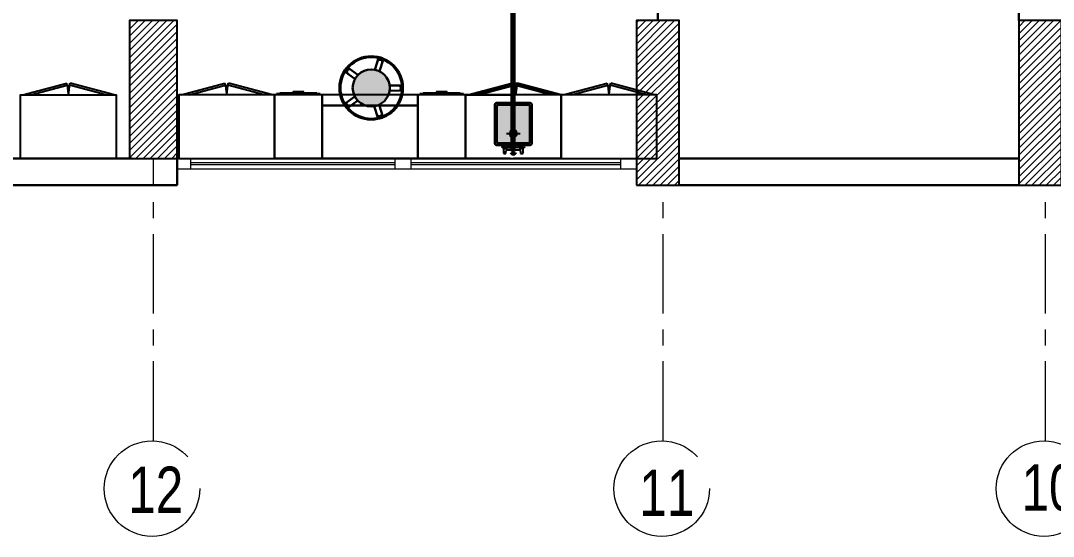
# Model space of a CAD drawing. Extents: x 800 to 995, y 398 to 804.
# Drawn here: x 865.01 to 874.73, y 692.86 to 697.72 of the extents above; entities that cross this region are included whole.
import ezdxf

# ---------------------------------------------------------------- set-up
doc = ezdxf.new("R2010")
doc.units = 0
doc.header["$MEASUREMENT"] = 0
for name, pattern in [('ACAD_ISO02W100', [15, 12, -3]), ('CENTERX2', [4, 2.5, -0.5, 0.5, -0.5]), ('DASHED', [19.05, 12.7, -6.35])]:
    doc.linetypes.add(name, pattern=pattern)
doc.layers.get('0').update_dxf_attribs({"color": 252, "linetype": 'CONTINUOUS', "lineweight": 30})
doc.layers.add('-FUR', color=252, linetype='CONTINUOUS')
doc.layers.add('SAN', color=2, linetype='CONTINUOUS')
for name, color, linetype, lineweight in [('axis', 1, 'CENTERX2', 5), ('Column', 6, 'CONTINUOUS', 25), ('elev', 90, 'CONTINUOUS', 9), ('hatch', 252, 'CONTINUOUS', 9), ('P-C-WATER', 5, 'CONTINUOUS', 70), ('txt in circle', 11, 'CONTINUOUS', 13), ('Wall', 252, 'CONTINUOUS', 30), ('WINDOW', 252, 'CONTINUOUS', 5)]:
    doc.layers.add(name, color=color, linetype=linetype, lineweight=lineweight)
doc.styles.add('SOSA2', font='SOSA.shx', dxfattribs={"width": 0.8})
pattern_1 = [(45, (1093.41557, 382.096185), (-0.0336759605, 0.0336759605), [])]

# ---------------------------------------------------------------- blocks, each defined once
blk = doc.blocks.new('YY5Y5')
at = {"layer": 'SAN', "color": 1}
for p, q in [((433.83, 542.04), (433.83, 538.56)), ((435.73, 542.41), (434.2, 542.41)), ((435.73, 540.55), (435.73, 542.41)), ((446.18, 539.55), (436.73, 539.55)), ((443.04, 539.55), (446.16, 539.55)), ((447.16, 542.41), (447.16, 540.55)), ((448.69, 542.41), (447.16, 542.41)), ((449.07, 538.56), (449.07, 542.04)), ((434.16, 537.56), (433.7, 538.02)), ((434.16, 536.15), (433.7, 535.69)), ((435.58, 537.56), (436.04, 538.02)), ((435.58, 536.15), (436.04, 535.69)), ((436.72, 537.65), (438.25, 537.65)), ((440.5, 535.4), (440.5, 528.74)), ((442.4, 528.74), (442.4, 535.4)), ((444.65, 537.65), (446.18, 537.65)), ((447.32, 537.56), (446.86, 538.02)), ((447.32, 536.15), (446.86, 535.69)), ((448.74, 537.56), (449.2, 538.02)), ((448.74, 536.15), (449.2, 535.69)), ((440.87, 528.36), (442.03, 528.36))]:
    blk.add_line(p, q, dxfattribs=at)
at = {"layer": 'SAN', "color": 1, "linetype": 'Continuous'}
blk.add_line((439.23, 539.55), (439.86, 539.55), dxfattribs=at)
at = {"layer": 'SAN', "color": 2, "linetype": 'DASHED'}
for points in [[(441.45, 532.42), (441.45, 521.63)], [(436.06, 527.03), (446.84, 527.03)]]:
    blk.add_lwpolyline(points, dxfattribs=at)
at = {"layer": 'SAN', "color": 1}
for centre, radius in [((434.87, 536.85), 2), ((448.03, 536.85), 2), ((434.87, 536.85), 1), ((434.87, 536.85), 0.8), ((448.03, 536.85), 1), ((448.03, 536.85), 0.8)]:
    blk.add_circle(centre, radius, dxfattribs=at)
for centre, radius, start, end in [((434.2, 542.04), 0.375, 90, 180), ((436.73, 540.55), 1, 180, 270), ((446.16, 540.55), 1, 270, 0), ((448.69, 542.04), 0.375, 0, 90), ((438.25, 535.4), 2.25, 0, 90), ((444.65, 535.4), 2.25, 90, 180), ((441.45, 527.03), 2.86, 109.43194, 70.56806), ((441.45, 527.03), 2.08, 117.27647, 62.72353), ((440.87, 528.74), 0.375, 180, 270), ((442.03, 528.74), 0.375, 270, 360)]:
    blk.add_arc(centre, radius, start, end, dxfattribs=at)
blk = doc.blocks.new('fd')
at = {"layer": '-FUR'}
h = blk.add_hatch(color=254, dxfattribs=at)
h.paths.add_polyline_path([(1322.6636, 576.6994), (1322.3536, 576.6994), (1322.3536, 577.0594), (1322.6636, 577.0594)], flags=16)
edge = h.paths.add_edge_path()
edge.add_line((1322.6636, 576.6794), (1322.3536, 576.6794))
edge.add_arc((1322.3536, 576.6994), 0.02, 180, 270, ccw=False)
edge.add_line((1322.3336, 576.6994), (1322.3336, 577.0594))
edge.add_arc((1322.3536, 577.0594), 0.02, 90, 180, ccw=False)
edge.add_line((1322.3536, 577.0794), (1322.6636, 577.0794))
edge.add_arc((1322.6636, 577.0594), 0.02, 0, 90, ccw=False)
edge.add_line((1322.6836, 577.0594), (1322.6836, 576.6994))
edge.add_arc((1322.6636, 576.6994), 0.02, -90, 0, ccw=False)
blk.add_hatch(color=253, dxfattribs=at).paths.add_polyline_path([(1322.6636, 577.0594), (1322.6636, 576.6994), (1322.3536, 576.6994), (1322.3536, 577.0594)])
h = blk.add_hatch(color=251, dxfattribs=at)
h.paths.add_polyline_path([(1322.6337, 577.0294), (1322.6636, 577.0594), (1322.6636, 576.6994), (1322.6336, 576.7294)])
h.paths.add_polyline_path([(1322.6336, 576.7294), (1322.6636, 576.6994), (1322.3536, 576.6994), (1322.3836, 576.7294)])
h = blk.add_hatch(color=252, dxfattribs=at)
h.paths.add_polyline_path([(1322.3836, 577.0294), (1322.3536, 577.0594), (1322.6636, 577.0594), (1322.6337, 577.0294)])
h.paths.add_polyline_path([(1322.3836, 576.7294), (1322.3536, 576.6994), (1322.3536, 577.0594), (1322.3836, 577.0294)])
for p, q in [((1322.4784, 577.2056), (1322.0597, 577.2056)), ((1322.4784, 577.2056), (1322.9597, 577.2056)), ((1322.0597, 576.6056), (1322.5097, 576.6056)), ((1322.9597, 576.6056), (1322.5097, 576.6056))]:
    blk.add_line(p, q, dxfattribs=at)
at = {"layer": '-FUR', "linetype": 'ACAD_ISO02W100'}
for p, q in [((1322.0597, 577.2056), (1322.5097, 577.2056)), ((1322.9597, 577.2056), (1322.5097, 577.2056)), ((1322.0997, 576.6056), (1322.5133, 576.4948)), ((1322.177, 576.6056), (1322.5185, 576.5141)), ((1322.8824, 576.6056), (1322.541, 576.5141)), ((1322.9597, 576.6056), (1322.5462, 576.4948)), ((1322.5185, 576.5141), (1322.5133, 576.4948)), ((1322.541, 576.5141), (1322.5462, 576.4948))]:
    blk.add_line(p, q, dxfattribs=at)
for centre, start, end in [((1324.045, 576.3727), 171.26112, 174.70691), ((1321.0144, 576.3727), 5.29309, 8.73888)]:
    blk.add_arc(centre, 1.5331, start, end, dxfattribs=at)
for p, q in [((1322.0597, 577.2056), (1322.0597, 576.6056)), ((1322.9597, 577.2056), (1322.9597, 576.6056))]:
    blk.add_line(p, q)
blk.add_lwpolyline([(1322.6636, 576.6794), (1322.3536, 576.6794, -0.414214), (1322.3336, 576.6994), (1322.3336, 577.0594, -0.414214), (1322.3536, 577.0794), (1322.6636, 577.0794, -0.414214), (1322.6836, 577.0594), (1322.6836, 576.6994, -0.414214)], format="xyb", close=True)
blk.add_lwpolyline([(1322.6636, 576.6794), (1322.3536, 576.6794, -0.414214), (1322.3336, 576.6994), (1322.3336, 577.0594, -0.414214), (1322.3536, 577.0794), (1322.6636, 577.0794, -0.414214), (1322.6836, 577.0594), (1322.6836, 576.6994, -0.414214)], format="xyb", close=True)
blk.add_lwpolyline([(1322.6636, 576.6994), (1322.3536, 576.6994), (1322.3536, 577.0594), (1322.6636, 577.0594)], close=True)
at = {"extrusion": (0, 0, -1), "xscale": 0.0121000000000322, "yscale": 0.0121000000000322, "zscale": -0.0121}
blk.add_blockref('YY5Y5', (-1327.8502, 570.5947), dxfattribs=at)
blk = doc.blocks.new('juy')
blk.add_line((1322.9597, 577.2056), (1322.9597, 576.6056))
blk.add_blockref('fd', (0, 0))

msp = doc.modelspace()

# ---------------------------------------------------------------- hatches: boundary and pattern name
h = msp.add_hatch(color=256)
h.set_gradient(color1=(132, 132, 132), name='SPHERICAL')
h.paths.add_polyline_path([(868.3094, 696.9092, -1), (868.3094, 697.2592, -1)])
at = {"layer": 'hatch'}
h = msp.add_hatch(dxfattribs=at)
h.set_pattern_fill('ANSI31', color=252, scale=0.015, style=0)
h.set_pattern_definition(pattern_1)
h.paths.add_polyline_path([(866.0334, 696.4182), (866.4834, 696.4182), (866.4834, 697.7182), (866.0334, 697.7182)])
h = msp.add_hatch(dxfattribs=at)
h.set_pattern_fill('ANSI31', color=252, scale=0.015, style=0)
h.set_pattern_definition(pattern_1)
h.paths.add_polyline_path([(870.8084, 696.1682), (871.2084, 696.1682), (871.2084, 697.7182), (870.8084, 697.7182)])
h = msp.add_hatch(dxfattribs=at)
h.set_pattern_fill('ANSI31', color=252, scale=0.015, style=0)
h.set_pattern_definition(pattern_1)
h.paths.add_polyline_path([(874.4084, 696.1682), (874.8084, 696.1682), (874.8084, 697.7182), (874.4084, 697.7182)])

# ---------------------------------------------------------------- linework, layer by layer
at = {"layer": '-FUR', "linetype": 'ACAD_ISO02W100'}
for p, q in [((865.0279, 697.0182, -0.0488), (865.4415, 697.1291, -0.0488)), ((865.1052, 697.0182, -0.0488), (865.4467, 697.1097, -0.0488)), ((865.4467, 697.1097, -0.0488), (865.4415, 697.1291, -0.0488)), ((865.4692, 697.1097, -0.0488), (865.4744, 697.1291, -0.0488)), ((865.8107, 697.0182, -0.0488), (865.4692, 697.1097, -0.0488)), ((865.8879, 697.0182, -0.0488), (865.4744, 697.1291, -0.0488)), ((866.5184, 697.0182, -0.0488), (866.932, 697.1291, -0.0488)), ((866.5957, 697.0182, -0.0488), (866.9371, 697.1097, -0.0488)), ((866.9371, 697.1097, -0.0488), (866.932, 697.1291, -0.0488)), ((866.9597, 697.1097, -0.0488), (866.9648, 697.1291, -0.0488)), ((867.3011, 697.0182, -0.0488), (866.9597, 697.1097, -0.0488)), ((867.3784, 697.0182, -0.0488), (866.9648, 697.1291, -0.0488)), ((869.2184, 697.0182, -0.0488), (869.632, 697.1291, -0.0488)), ((869.2957, 697.0182, -0.0488), (869.6371, 697.1097, -0.0488)), ((869.6371, 697.1097, -0.0488), (869.632, 697.1291, -0.0488)), ((869.6597, 697.1097, -0.0488), (869.6648, 697.1291, -0.0488)), ((870.0011, 697.0182, -0.0488), (869.6597, 697.1097, -0.0488)), ((870.0784, 697.0182, -0.0488), (869.6648, 697.1291, -0.0488)), ((870.1184, 697.0182, -0.0488), (870.532, 697.1291, -0.0488)), ((870.1957, 697.0182, -0.0488), (870.5371, 697.1097, -0.0488)), ((870.5371, 697.1097, -0.0488), (870.532, 697.1291, -0.0488)), ((870.5597, 697.1097, -0.0488), (870.5648, 697.1291, -0.0488)), ((870.9011, 697.0182, -0.0488), (870.5597, 697.1097, -0.0488)), ((870.9784, 697.0182, -0.0488), (870.5648, 697.1291, -0.0488)), ((868.7484, 697.0182, -0.0488), (867.8484, 697.0182, -0.0488)), ((865.9079, 696.4182, -0.0488), (865.0079, 696.4182, -0.0488)), ((866.4984, 696.4182, -0.0488), (867.3984, 696.4182, -0.0488)), ((867.8484, 696.4182, -0.0488), (867.3984, 696.4182, -0.0488)), ((869.1984, 696.4182, -0.0488), (868.7484, 696.4182, -0.0488)), ((869.1984, 696.4182, -0.0488), (870.0984, 696.4182, -0.0488)), ((870.0984, 696.4182, -0.0488), (870.9984, 696.4182, -0.0488))]:
    msp.add_line(p, q, dxfattribs=at)
at = {"layer": '-FUR'}
for p, q in [((867.8284, 697.0282, -0.0488), (867.4184, 697.0282, -0.0488)), ((867.7984, 697.0332, -0.0488), (867.4484, 697.0332, -0.0488)), ((869.1784, 697.0282, -0.0488), (868.7684, 697.0282, -0.0488)), ((869.1484, 697.0332, -0.0488), (868.7984, 697.0332, -0.0488))]:
    msp.add_line(p, q, dxfattribs=at)
at = {"layer": '-FUR', "elevation": -0.0488}
for points in [[(865.9079, 696.4182), (865.0079, 696.4182), (865.0079, 697.0182), (865.9079, 697.0182)], [(866.4984, 696.4182), (867.3984, 696.4182), (867.3984, 697.0182), (866.4984, 697.0182)], [(867.8484, 697.0182), (867.3984, 697.0182), (867.3984, 696.4182), (867.8484, 696.4182)], [(869.1984, 697.0182), (868.7484, 697.0182), (868.7484, 696.4182), (869.1984, 696.4182)], [(869.1984, 696.4182), (870.0984, 696.4182), (870.0984, 697.0182), (869.1984, 697.0182)], [(870.0984, 696.4182), (870.9984, 696.4182), (870.9984, 697.0182), (870.0984, 697.0182)]]:
    msp.add_lwpolyline(points, close=True, dxfattribs=at)
at = {"layer": '-FUR', "color": 1, "elevation": -0.0488}
for points in [[(867.6734, 697.0482), (867.5734, 697.0482), (867.5734, 697.0382), (867.6734, 697.0382)], [(869.0234, 697.0482), (868.9234, 697.0482), (868.9234, 697.0382), (869.0234, 697.0382)]]:
    msp.add_lwpolyline(points, close=True, dxfattribs=at)
at = {"layer": '-FUR', "linetype": 'ACAD_ISO02W100'}
for centre, start, end in [((866.9732, 697.2512, -0.0488), 185.29309, 188.73888), ((863.9427, 697.2512, -0.0488), 351.26112, 354.70691), ((868.4637, 697.2512, -0.0488), 185.29309, 188.73888), ((865.4331, 697.2512, -0.0488), 351.26112, 354.70691), ((871.1637, 697.2512, -0.0488), 185.29309, 188.73888), ((868.1331, 697.2512, -0.0488), 351.26112, 354.70691), ((872.0637, 697.2512, -0.0488), 185.29309, 188.73888), ((869.0331, 697.2512, -0.0488), 351.26112, 354.70691)]:
    msp.add_arc(centre, 1.5331, start, end, dxfattribs=at)
for p, q in [((868.3424, 697.256, -0.0488), (868.3776, 697.366, -0.0488)), ((868.3873, 697.2409, -0.0488), (868.4227, 697.3485, -0.0488)), ((868.3902, 697.3723, -0.0488), (868.4164, 697.3637, -0.0488)), ((868.0603, 697.2501, -0.0488), (868.0766, 697.2723, -0.0488)), ((868.1562, 697.1687, -0.0488), (868.0625, 697.2361, -0.0488)), ((868.1845, 697.2067, -0.0488), (868.093, 697.2736, -0.0488)), ((868.4831, 697.1059, -0.0488), (868.5985, 697.1064, -0.0488)), ((868.6084, 697.0963, -0.0488), (868.6083, 697.0688, -0.0488)), ((867.8484, 696.4182, -0.0488), (867.8484, 697.0182, -0.0488)), ((867.8484, 697.0182, -0.0488), (867.8484, 696.9182, -0.0488)), ((868.1543, 697.0032, -0.0488), (868.0624, 696.9369, -0.0488)), ((868.4825, 697.0585, -0.0488), (868.5958, 697.0581, -0.0488)), ((868.7484, 697.0182, -0.0488), (868.7484, 696.4182, -0.0488)), ((867.8484, 696.9182, -0.0488), (868.7484, 696.9182, -0.0488)), ((868.0746, 696.8985, -0.0488), (868.0585, 696.9208, -0.0488)), ((868.1817, 696.9645, -0.0488), (868.0886, 696.8963, -0.0488)), ((868.3385, 696.9116, -0.0488), (868.3731, 696.8037, -0.0488)), ((868.3837, 696.9257, -0.0488), (868.4199, 696.8161, -0.0488)), ((868.4134, 696.8035, -0.0488), (868.3872, 696.7951, -0.0488)), ((868.7484, 696.4182, -0.0488), (867.8484, 696.4182, -0.0488))]:
    msp.add_line(p, q)
for radius in [0.299, 0.29, 0.175]:
    msp.add_circle((868.3094, 697.0842, -0.0488), radius)
for centre, radius, start, end in [((868.3906, 697.3244, -0.0488), 0.025, 4.93495, 173.17517), ((868.3871, 697.3628, -0.0488), 0.01, 71.79115, 161.79115), ((868.4101, 697.3522, -0.0488), 0.0131, 343.65402, 61.72038), ((868.0684, 697.2442, -0.0488), 0.01, 143.79115, 233.79115), ((868.0856, 697.2628, -0.0488), 0.0131, 55.65402, 133.72038), ((868.106, 697.2356, -0.0488), 0.025, 76.93495, 245.17517), ((868.563, 697.0812, -0.0488), 0.025, 292.93495, 101.17517), ((868.5984, 697.0964, -0.0488), 0.01, 359.79115, 89.79115), ((868.5954, 697.0712, -0.0488), 0.0131, 271.65402, 349.72038), ((868.0704, 696.9265, -0.0488), 0.0131, 127.65402, 205.72038), ((868.0827, 696.9044, -0.0488), 0.01, 215.79115, 305.79115), ((868.1025, 696.9375, -0.0488), 0.025, 148.93495, 317.17517), ((868.3849, 696.842, -0.0488), 0.025, 220.93495, 29.17517), ((868.3854, 696.8081, -0.0488), 0.0131, 199.65402, 277.72038), ((868.4103, 696.813, -0.0488), 0.01, 287.79115, 17.79115)]:
    msp.add_arc(centre, radius, start, end)
at = {"layer": 'axis', "color": 0, "ltscale": 0.3}
for p, q in [((866.2584, 693.7571), (866.2584, 696.4182)), ((871.0584, 693.7571), (871.0584, 696.1682)), ((874.6584, 693.7571), (874.6584, 696.1682))]:
    msp.add_line(p, q, dxfattribs=at)
at = {"layer": 'axis', "color": 0}
for centre in [(866.245, 693.3073), (871.045, 693.3073), (874.645, 693.3073)]:
    msp.add_circle(centre, 0.45, dxfattribs=at)
at = {"layer": 'Column', "color": 252}
for points in [[(866.0334, 696.4182), (866.4834, 696.4182), (866.4834, 697.7182), (866.0334, 697.7182)], [(870.8084, 696.1682), (871.2084, 696.1682), (871.2084, 697.7182), (870.8084, 697.7182)], [(874.4084, 696.1682), (874.8084, 696.1682), (874.8084, 697.7182), (874.4084, 697.7182)]]:
    msp.add_lwpolyline(points, close=True, dxfattribs=at)
at = {"layer": 'elev', "color": 252, "linetype": 'Continuous'}
for p, q in [((866.4834, 696.4182), (866.6084, 696.4182)), ((866.4834, 696.3182), (866.4834, 696.4182)), ((866.6084, 696.4182), (866.6084, 696.3182)), ((868.5334, 696.4182), (868.6834, 696.4182)), ((868.5334, 696.3182), (868.5334, 696.4182)), ((868.6834, 696.4182), (868.6834, 696.3182)), ((870.6584, 696.4182), (870.8084, 696.4182)), ((870.6584, 696.3182), (870.6584, 696.4182)), ((870.8084, 696.4182), (870.8084, 696.3182)), ((866.6084, 696.3182), (866.4834, 696.3182)), ((868.6834, 696.3182), (868.5334, 696.3182)), ((870.8084, 696.3182), (870.6584, 696.3182))]:
    msp.add_line(p, q, dxfattribs=at)
at = {"layer": 'P-C-WATER', "linetype": 'Continuous'}
msp.add_line((869.6473, 696.4935, -0.1), (869.6473, 701.4616, -0.1), dxfattribs=at)
at = {"layer": 'P-C-WATER', "linetype": 'ByBlock'}
for start, end in [(0, 180), (180, 0)]:
    msp.add_arc((869.6473, 696.481), 0.0125, start, end, dxfattribs=at)
at = {"layer": 'Wall', "color": 252, "linetype": 'Continuous'}
for p, q in [((871.0084, 700.6682), (871.0084, 697.7182)), ((874.4084, 699.5682), (874.4084, 697.7182)), ((866.0584, 696.4182), (861.4584, 696.4182)), ((866.4834, 696.4182), (866.4834, 696.1682)), ((874.4084, 696.4182), (871.2084, 696.4182)), ((866.4834, 696.1682), (861.1584, 696.1682)), ((874.4084, 696.1682), (871.2084, 696.1682))]:
    msp.add_line(p, q, dxfattribs=at)
at = {"layer": 'WINDOW', "color": 252, "linetype": 'Continuous'}
for p, q in [((868.5334, 696.4182), (866.6084, 696.4182)), ((870.6584, 696.4182), (868.6834, 696.4182)), ((868.5334, 696.3782), (866.6084, 696.3782)), ((868.5334, 696.3582), (866.6084, 696.3582)), ((868.5334, 696.3182), (866.6084, 696.3182)), ((870.6584, 696.3782), (868.6834, 696.3782)), ((870.6584, 696.3582), (868.6834, 696.3582)), ((870.6584, 696.3182), (868.6834, 696.3182))]:
    msp.add_line(p, q, dxfattribs=at)

# ---------------------------------------------------------------- block references
at = {"xscale": -1, "rotation": 180}
msp.add_blockref('juy', (-452.8613, 1273.6238, -0.0488), dxfattribs=at)

# ---------------------------------------------------------------- texts
at = {"layer": 'txt in circle', "color": 0, "ltscale": 0.01, "char_height": 0.43546, "attachment_point": 5, "style": 'SOSA2'}
for s, insert in [('12', (866.2799, 693.2967)), ('10', (874.6921, 693.3151)), ('11', (871.0926, 693.2685))]:
    msp.add_mtext(s, dxfattribs=dict(at, insert=insert))

doc.saveas('drawing.dxf')
